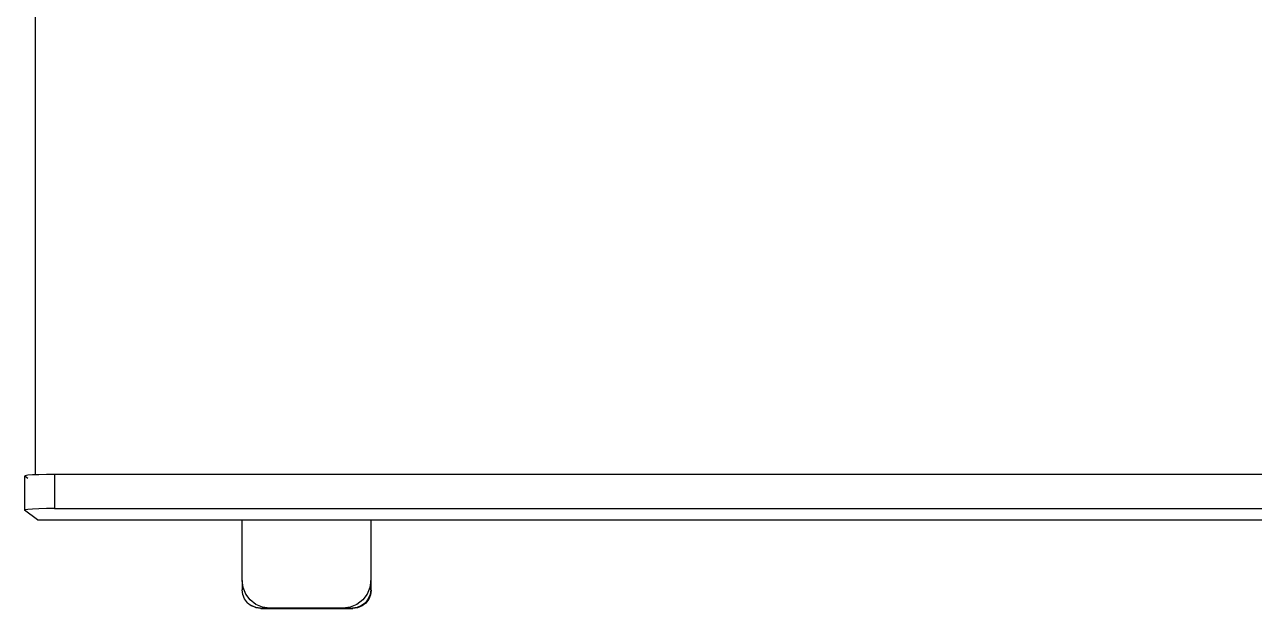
# Model space of a CAD drawing. Header units: metres. Extents: x -4.2 to 4.2, y -5.7 to 5.7.
# Drawn here: x -1.529 to -1.013, y 1.099 to 1.344 of the extents above; entities that cross this region are included whole.
import ezdxf

# ---------------------------------------------------------------- set-up
doc = ezdxf.new("R2010")
doc.units = ezdxf.units.M

msp = doc.modelspace()

# ---------------------------------------------------------------- linework, layer by layer
for p, q in [((-1.5242, 1.70763), (-1.5242, 1.15497)), ((-1.52846, 1.15461), (-1.52869, 1.15444)), ((-1.52869, 1.15444), (-1.52869, 1.14014)), ((-1.52733, 1.15478), (-1.52846, 1.15461)), ((-1.52733, 1.15341), (-1.52846, 1.15427)), ((-1.52537, 1.15492), (-1.52733, 1.15478)), ((-1.5242, 1.15497), (-1.52537, 1.15492)), ((-1.52272, 1.15503), (-1.5242, 1.15497)), ((-1.51955, 1.1551), (-1.52272, 1.15503)), ((-1.51609, 1.15512), (-1.51955, 1.1551)), ((-0.43076, 1.15512), (-1.51609, 1.15512)), ((-1.51609, 1.15512), (-1.51609, 1.14082)), ((-1.52846, 1.14032), (-1.52869, 1.14014)), ((-1.52324, 1.13608), (-1.52869, 1.14014)), ((-1.52733, 1.14048), (-1.52846, 1.14032)), ((-1.52537, 1.14062), (-1.52733, 1.14048)), ((-1.52272, 1.14073), (-1.52537, 1.14062)), ((-1.51955, 1.14079), (-1.52272, 1.14073)), ((-1.51609, 1.14082), (-1.51955, 1.14079)), ((-1.51609, 1.14082), (-0.43076, 1.14082)), ((-1.52324, 1.13608), (-1.43746, 1.13608)), ((-1.43746, 1.11063), (-1.43746, 1.13608)), ((-1.43746, 1.13608), (-1.38347, 1.13608)), ((-1.38347, 1.13608), (-1.38347, 1.11063)), ((-1.38347, 1.13608), (-1.38329, 1.13608)), ((-1.38329, 1.11048), (-1.38329, 1.13608)), ((-1.38329, 1.13608), (-0.49608, 1.13608)), ((-1.43707, 1.10764), (-1.43746, 1.11063)), ((-1.43746, 1.11063), (-1.43746, 1.10678)), ((-1.38347, 1.11063), (-1.38387, 1.10764)), ((-1.38329, 1.11048), (-1.38347, 1.11063)), ((-1.38347, 1.10907), (-1.38347, 1.11063)), ((-1.38347, 1.10907), (-1.38329, 1.11048)), ((-1.38329, 1.10663), (-1.38329, 1.11048)), ((-1.4372, 1.10478), (-1.43746, 1.10678)), ((-1.43643, 1.10292), (-1.4372, 1.10478)), ((-1.43591, 1.10485), (-1.43707, 1.10764)), ((-1.43407, 1.10245), (-1.43591, 1.10485)), ((-1.38502, 1.10485), (-1.38686, 1.10245)), ((-1.38387, 1.10764), (-1.38502, 1.10485)), ((-1.38374, 1.10478), (-1.38451, 1.10292)), ((-1.38355, 1.10463), (-1.38432, 1.10277)), ((-1.38347, 1.10678), (-1.38374, 1.10478)), ((-1.38329, 1.10663), (-1.38355, 1.10463)), ((-1.38347, 1.10678), (-1.38347, 1.10907)), ((-1.38347, 1.10678), (-1.38329, 1.10663)), ((-1.4352, 1.10132), (-1.43643, 1.10292)), ((-1.4352, 1.10132), (-1.43361, 1.1001)), ((-1.43168, 1.10061), (-1.43407, 1.10245)), ((-1.43175, 1.09933), (-1.43361, 1.1001)), ((-1.43361, 1.1001), (-1.43341, 1.09995)), ((-1.43155, 1.09918), (-1.43341, 1.09995)), ((-1.42975, 1.09906), (-1.43175, 1.09933)), ((-1.42889, 1.09946), (-1.43168, 1.10061)), ((-1.42956, 1.09892), (-1.43155, 1.09918)), ((-1.42975, 1.09906), (-1.42956, 1.09892)), ((-1.42975, 1.09906), (-1.42589, 1.09906)), ((-1.42956, 1.09892), (-1.4257, 1.09892)), ((-1.42589, 1.09906), (-1.42889, 1.09946)), ((-1.39504, 1.09906), (-1.42589, 1.09906)), ((-1.42589, 1.09906), (-1.4257, 1.09892)), ((-1.4257, 1.09892), (-1.39486, 1.09892)), ((-1.39205, 1.09946), (-1.39504, 1.09906)), ((-1.39504, 1.09906), (-1.39486, 1.09892)), ((-1.39504, 1.09906), (-1.39119, 1.09906)), ((-1.39486, 1.09892), (-1.391, 1.09892)), ((-1.38926, 1.10061), (-1.39205, 1.09946)), ((-1.38919, 1.09933), (-1.39119, 1.09906)), ((-1.39119, 1.09906), (-1.391, 1.09892)), ((-1.389, 1.09918), (-1.391, 1.09892)), ((-1.38686, 1.10245), (-1.38926, 1.10061)), ((-1.38733, 1.1001), (-1.38919, 1.09933)), ((-1.38714, 1.09995), (-1.389, 1.09918)), ((-1.38573, 1.10132), (-1.38733, 1.1001)), ((-1.38555, 1.10118), (-1.38714, 1.09995)), ((-1.38451, 1.10292), (-1.38573, 1.10132)), ((-1.38432, 1.10277), (-1.38555, 1.10118))]:
    msp.add_line(p, q)

doc.saveas('drawing.dxf')
